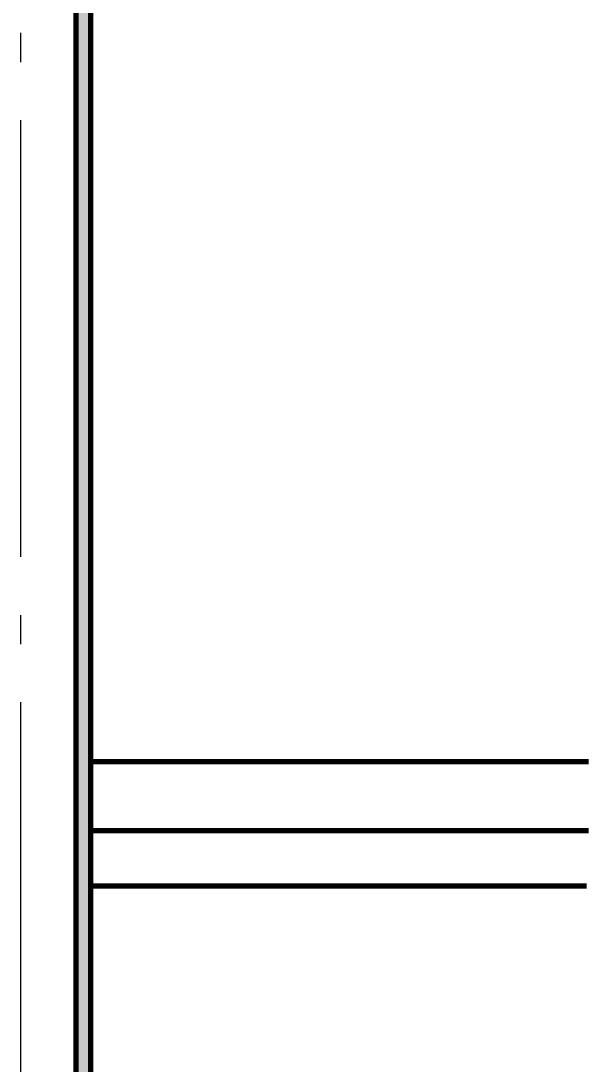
# Model space of a CAD drawing. Header units: millimetres. Extents: x 0 to 2382, y 0 to 420.
# Drawn here: x 764 to 783.41, y 105.54 to 141.39 of the extents above; entities that cross this region are included whole.
import ezdxf

# ---------------------------------------------------------------- set-up
doc = ezdxf.new("R2010")
doc.units = ezdxf.units.MM
doc.linetypes.add('IRAM-F-TRAZO-PUNTO', pattern=[20, 15, -2, 1, -2])
for name, color, linetype, lineweight in [('01-VISIBLE', 7, 'CONTINUOUS', 70), ('03-EJE', 1, 'IRAM-F-TRAZO-PUNTO', 18), ('04-COTA', 3, 'CONTINUOUS', 18), ('05-RAYADO', 8, 'CONTINUOUS', 18)]:
    doc.layers.add(name, color=color, linetype=linetype, lineweight=lineweight)
doc.styles.add('ISO3098', font='isocpeur.ttf')
doc.dimstyles.new('FLAMA-IRAM', dxfattribs={"dimtxt": 3.5, "dimasz": 3.5, "dimexe": 2, "dimexo": 1.5, "dimgap": 1, "dimtad": 1, "dimdec": 1, "dimtxsty": 'ISO3098', "dimblk": 'IRAM_FLECHA', "dimblk1": 'IRAM_FLECHA', "dimblk2": 'IRAM_FLECHA', "dimcen": 2.5, "dimclrd": 256, "dimclre": 256, "dimclrt": 256, "dimazin": 3, "dimtfac": 1, "dimtmove": 0, "dimatfit": 3, "dimlwd": 18, "dimlwe": 18})

# ---------------------------------------------------------------- blocks, each defined once
blk = doc.blocks.new('IRAM_FLECHA')
blk.add_solid([(0, 0), (-1, 0.125), (-1, -0.125)])

msp = doc.modelspace()

# ---------------------------------------------------------------- hatches: boundary and pattern name
at = {"layer": '05-RAYADO'}
h = msp.add_hatch(color=7, dxfattribs=at)
h.dxf.hatch_style = 1
h.paths.add_polyline_path([(765.9, 322.788), (766.4, 322.788), (766.4, 93.922), (765.9, 93.922)])

# ---------------------------------------------------------------- linework, layer by layer
at = {"layer": '01-VISIBLE'}
for p, q in [((765.9, 93.922), (765.9, 322.788)), ((766.4, 93.922), (766.4, 322.788))]:
    msp.add_line(p, q, dxfattribs=at)
for points in [[(783.49, 115.927), (783.403, 115.927), (783.316, 115.927), (783.23, 115.927), (783.143, 115.927), (783.056, 115.927), (782.969, 115.927), (782.883, 115.927), (782.796, 115.927), (782.709, 115.927), (782.622, 115.927), (782.535, 115.927), (782.449, 115.927), (782.362, 115.927), (782.275, 115.927), (782.188, 115.927), (782.102, 115.927), (782.015, 115.927), (781.928, 115.927), (781.841, 115.927), (781.755, 115.927), (781.668, 115.927), (781.581, 115.927), (781.495, 115.927), (781.408, 115.927), (781.321, 115.927), (781.234, 115.927), (781.148, 115.927), (781.061, 115.927), (780.974, 115.927), (780.887, 115.927), (780.801, 115.927), (780.714, 115.927), (780.627, 115.927), (780.54, 115.927), (780.453, 115.927), (780.367, 115.927), (780.28, 115.927), (780.193, 115.927), (780.106, 115.927), (780.02, 115.927), (779.933, 115.927), (779.846, 115.927), (779.76, 115.927), (779.673, 115.927), (779.586, 115.927), (779.499, 115.927), (779.413, 115.927), (779.326, 115.927), (779.239, 115.927), (779.152, 115.927), (779.066, 115.927), (778.979, 115.927), (778.892, 115.927), (778.805, 115.927), (778.718, 115.927), (778.632, 115.927), (778.545, 115.927), (778.458, 115.927), (778.371, 115.927), (778.285, 115.927), (778.198, 115.927), (778.111, 115.927), (778.024, 115.927), (777.938, 115.927), (777.851, 115.927), (777.764, 115.927), (777.678, 115.927), (777.591, 115.927), (777.504, 115.927), (777.417, 115.927), (777.331, 115.927), (777.244, 115.927), (777.157, 115.927), (777.07, 115.927), (776.984, 115.927), (776.897, 115.927), (776.81, 115.927), (776.723, 115.927), (776.636, 115.927), (776.55, 115.927), (776.463, 115.927), (776.376, 115.927), (776.289, 115.927), (776.203, 115.927), (776.116, 115.927), (776.029, 115.927), (775.942, 115.927), (775.856, 115.927), (775.769, 115.927), (775.682, 115.927), (775.596, 115.927), (775.509, 115.927), (775.422, 115.927), (775.335, 115.927), (775.249, 115.927), (775.162, 115.927), (775.075, 115.927), (774.988, 115.927), (774.901, 115.927), (774.815, 115.927), (774.728, 115.927), (774.641, 115.927), (774.554, 115.927), (774.468, 115.927), (774.381, 115.927), (774.294, 115.927), (774.207, 115.927), (774.121, 115.927), (774.034, 115.927), (773.947, 115.927), (773.861, 115.927), (773.774, 115.927), (773.687, 115.927), (773.6, 115.927), (773.514, 115.927), (773.427, 115.927), (773.34, 115.927), (773.253, 115.927), (773.167, 115.927), (773.08, 115.927), (772.993, 115.927), (772.906, 115.927), (772.819, 115.927), (772.733, 115.927), (772.646, 115.927), (772.559, 115.927), (772.472, 115.927), (772.386, 115.927), (772.299, 115.927), (772.212, 115.927), (772.125, 115.927), (772.039, 115.927), (771.952, 115.927), (771.865, 115.927), (771.779, 115.927), (771.692, 115.927), (771.605, 115.927), (771.518, 115.927), (771.432, 115.927), (771.345, 115.927), (771.258, 115.927), (771.171, 115.927), (771.085, 115.927), (770.998, 115.927), (770.911, 115.927), (770.824, 115.927), (770.737, 115.927), (770.651, 115.927), (770.564, 115.927), (770.477, 115.927), (770.39, 115.927), (770.304, 115.927), (770.217, 115.927), (770.13, 115.927), (770.043, 115.927), (769.957, 115.927), (769.87, 115.927), (769.783, 115.927), (769.697, 115.927), (769.61, 115.927), (769.523, 115.927), (769.436, 115.927), (769.35, 115.927), (769.263, 115.927), (769.176, 115.927), (769.089, 115.927), (769.003, 115.927), (768.916, 115.927), (768.829, 115.927), (768.742, 115.927), (768.655, 115.927), (768.569, 115.927), (768.482, 115.927), (768.395, 115.927), (768.308, 115.927), (768.222, 115.927), (768.135, 115.927), (768.048, 115.927), (767.962, 115.927), (767.875, 115.927), (767.788, 115.927), (767.701, 115.927), (767.615, 115.927), (767.528, 115.927), (767.441, 115.927), (767.354, 115.927), (767.268, 115.927), (767.181, 115.927), (767.094, 115.927), (767.007, 115.927), (766.92, 115.927), (766.834, 115.927), (766.747, 115.927), (766.66, 115.927), (766.573, 115.927), (766.487, 115.927), (766.4, 115.927)], [(783.49, 113.552), (783.403, 113.552), (783.316, 113.552), (783.23, 113.552), (783.143, 113.552), (783.056, 113.552), (782.969, 113.552), (782.883, 113.552), (782.796, 113.552), (782.709, 113.552), (782.622, 113.552), (782.535, 113.552), (782.449, 113.552), (782.362, 113.552), (782.275, 113.552), (782.188, 113.552), (782.102, 113.552), (782.015, 113.552), (781.928, 113.552), (781.841, 113.552), (781.755, 113.552), (781.668, 113.552), (781.581, 113.552), (781.495, 113.552), (781.408, 113.552), (781.321, 113.552), (781.234, 113.552), (781.148, 113.552), (781.061, 113.552), (780.974, 113.552), (780.887, 113.552), (780.801, 113.552), (780.714, 113.552), (780.627, 113.552), (780.54, 113.552), (780.453, 113.552), (780.367, 113.552), (780.28, 113.552), (780.193, 113.552), (780.106, 113.552), (780.02, 113.552), (779.933, 113.552), (779.846, 113.552), (779.76, 113.552), (779.673, 113.552), (779.586, 113.552), (779.499, 113.552), (779.413, 113.552), (779.326, 113.552), (779.239, 113.552), (779.152, 113.552), (779.066, 113.552), (778.979, 113.552), (778.892, 113.552), (778.805, 113.552), (778.718, 113.552), (778.632, 113.552), (778.545, 113.552), (778.458, 113.552), (778.371, 113.552), (778.285, 113.552), (778.198, 113.552), (778.111, 113.552), (778.024, 113.552), (777.938, 113.552), (777.851, 113.552), (777.764, 113.552), (777.678, 113.552), (777.591, 113.552), (777.504, 113.552), (777.417, 113.552), (777.331, 113.552), (777.244, 113.552), (777.157, 113.552), (777.07, 113.552), (776.984, 113.552), (776.897, 113.552), (776.81, 113.552), (776.723, 113.552), (776.636, 113.552), (776.55, 113.552), (776.463, 113.552), (776.376, 113.552), (776.289, 113.552), (776.203, 113.552), (776.116, 113.552), (776.029, 113.552), (775.942, 113.552), (775.856, 113.552), (775.769, 113.552), (775.682, 113.552), (775.596, 113.552), (775.509, 113.552), (775.422, 113.552), (775.335, 113.552), (775.249, 113.552), (775.162, 113.552), (775.075, 113.552), (774.988, 113.552), (774.901, 113.552), (774.815, 113.552), (774.728, 113.552), (774.641, 113.552), (774.554, 113.552), (774.468, 113.552), (774.381, 113.552), (774.294, 113.552), (774.207, 113.552), (774.121, 113.552), (774.034, 113.552), (773.947, 113.552), (773.861, 113.552), (773.774, 113.552), (773.687, 113.552), (773.6, 113.552), (773.514, 113.552), (773.427, 113.552), (773.34, 113.552), (773.253, 113.552), (773.167, 113.552), (773.08, 113.552), (772.993, 113.552), (772.906, 113.552), (772.819, 113.552), (772.733, 113.552), (772.646, 113.552), (772.559, 113.552), (772.472, 113.552), (772.386, 113.552), (772.299, 113.552), (772.212, 113.552), (772.125, 113.552), (772.039, 113.552), (771.952, 113.552), (771.865, 113.552), (771.779, 113.552), (771.692, 113.552), (771.605, 113.552), (771.518, 113.552), (771.432, 113.552), (771.345, 113.552), (771.258, 113.552), (771.171, 113.552), (771.085, 113.552), (770.998, 113.552), (770.911, 113.552), (770.824, 113.552), (770.737, 113.552), (770.651, 113.552), (770.564, 113.552), (770.477, 113.552), (770.39, 113.552), (770.304, 113.552), (770.217, 113.552), (770.13, 113.552), (770.043, 113.552), (769.957, 113.552), (769.87, 113.552), (769.783, 113.552), (769.697, 113.552), (769.61, 113.552), (769.523, 113.552), (769.436, 113.552), (769.35, 113.552), (769.263, 113.552), (769.176, 113.552), (769.089, 113.552), (769.003, 113.552), (768.916, 113.552), (768.829, 113.552), (768.742, 113.552), (768.655, 113.552), (768.569, 113.552), (768.482, 113.552), (768.395, 113.552), (768.308, 113.552), (768.222, 113.552), (768.135, 113.552), (768.048, 113.552), (767.962, 113.552), (767.875, 113.552), (767.788, 113.552), (767.701, 113.552), (767.615, 113.552), (767.528, 113.552), (767.441, 113.552), (767.354, 113.552), (767.268, 113.552), (767.181, 113.552), (767.094, 113.552), (767.007, 113.552), (766.92, 113.552), (766.834, 113.552), (766.747, 113.552), (766.66, 113.552), (766.573, 113.552), (766.487, 113.552), (766.4, 113.552)], [(783.423, 111.652), (783.334, 111.652), (783.245, 111.652), (783.155, 111.652), (783.066, 111.652), (782.977, 111.652), (782.888, 111.652), (782.799, 111.652), (782.71, 111.652), (782.621, 111.652), (782.532, 111.652), (782.442, 111.652), (782.353, 111.652), (782.264, 111.652), (782.175, 111.652), (782.086, 111.652), (781.997, 111.652), (781.908, 111.652), (781.819, 111.652), (781.73, 111.652), (781.64, 111.652), (781.551, 111.652), (781.462, 111.652), (781.373, 111.652), (781.284, 111.652), (781.195, 111.652), (781.106, 111.652), (781.016, 111.652), (780.927, 111.652), (780.838, 111.652), (780.749, 111.652), (780.66, 111.652), (780.571, 111.652), (780.482, 111.652), (780.393, 111.652), (780.303, 111.652), (780.214, 111.652), (780.125, 111.652), (780.036, 111.652), (779.947, 111.652), (779.858, 111.652), (779.769, 111.652), (779.68, 111.652), (779.591, 111.652), (779.501, 111.652), (779.412, 111.652), (779.323, 111.652), (779.234, 111.652), (779.145, 111.652), (779.056, 111.652), (778.967, 111.652), (778.878, 111.652), (778.788, 111.652), (778.699, 111.652), (778.61, 111.652), (778.521, 111.652), (778.432, 111.652), (778.343, 111.652), (778.254, 111.652), (778.164, 111.652), (778.075, 111.652), (777.986, 111.652), (777.897, 111.652), (777.808, 111.652), (777.719, 111.652), (777.63, 111.652), (777.541, 111.652), (777.452, 111.652), (777.362, 111.652), (777.273, 111.652), (777.184, 111.652), (777.095, 111.652), (777.006, 111.652), (776.917, 111.652), (776.828, 111.652), (776.739, 111.652), (776.649, 111.652), (776.56, 111.652), (776.471, 111.652), (776.382, 111.652), (776.293, 111.652), (776.204, 111.652), (776.115, 111.652), (776.025, 111.652), (775.936, 111.652), (775.847, 111.652), (775.758, 111.652), (775.669, 111.652), (775.58, 111.652), (775.491, 111.652), (775.402, 111.652), (775.312, 111.652), (775.223, 111.652), (775.134, 111.652), (775.045, 111.652), (774.956, 111.652), (774.867, 111.652), (774.778, 111.652), (774.689, 111.652), (774.6, 111.652), (774.51, 111.652), (774.421, 111.652), (774.332, 111.652), (774.243, 111.652), (774.154, 111.652), (774.065, 111.652), (773.976, 111.652), (773.886, 111.652), (773.797, 111.652), (773.708, 111.652), (773.619, 111.652), (773.53, 111.652), (773.441, 111.652), (773.352, 111.652), (773.263, 111.652), (773.173, 111.652), (773.084, 111.652), (772.995, 111.652), (772.906, 111.652), (772.817, 111.652), (772.728, 111.652), (772.639, 111.652), (772.55, 111.652), (772.461, 111.652), (772.371, 111.652), (772.282, 111.652), (772.193, 111.652), (772.104, 111.652), (772.015, 111.652), (771.926, 111.652), (771.837, 111.652), (771.747, 111.652), (771.658, 111.652), (771.569, 111.652), (771.48, 111.652), (771.391, 111.652), (771.302, 111.652), (771.213, 111.652), (771.124, 111.652), (771.034, 111.652), (770.945, 111.652), (770.856, 111.652), (770.767, 111.652), (770.678, 111.652), (770.589, 111.652), (770.5, 111.652), (770.411, 111.652), (770.322, 111.652), (770.232, 111.652), (770.143, 111.652), (770.054, 111.652), (769.965, 111.652), (769.876, 111.652), (769.787, 111.652), (769.698, 111.652), (769.609, 111.652), (769.519, 111.652), (769.43, 111.652), (769.341, 111.652), (769.252, 111.652), (769.163, 111.652), (769.074, 111.652), (768.985, 111.652), (768.895, 111.652), (768.806, 111.652), (768.717, 111.652), (768.628, 111.652), (768.539, 111.652), (768.45, 111.652), (768.361, 111.652), (768.272, 111.652), (768.183, 111.652), (768.093, 111.652), (768.004, 111.652), (767.915, 111.652), (767.826, 111.652), (767.737, 111.652), (767.648, 111.652), (767.559, 111.652), (767.47, 111.652), (767.38, 111.652), (767.291, 111.652), (767.202, 111.652), (767.113, 111.652), (767.024, 111.652), (766.935, 111.652), (766.846, 111.652), (766.756, 111.652), (766.667, 111.652), (766.578, 111.652), (766.489, 111.652), (766.4, 111.652)]]:
    msp.add_lwpolyline(points, dxfattribs=at)
at = {"layer": '03-EJE'}
msp.add_line((764, 82.972), (764, 331.028), dxfattribs=at)

# ---------------------------------------------------------------- dimensions: what is measured, and where the dimension line sits
at = {"layer": '04-COTA'}
msp.add_linear_dim(base=(825, 87.972), p1=(803, 87.972), p2=(772.8, 326.028), angle=90, dimstyle='FLAMA-IRAM', override={"dimlfac": 5}, dxfattribs=at).render()

doc.saveas('drawing.dxf')
